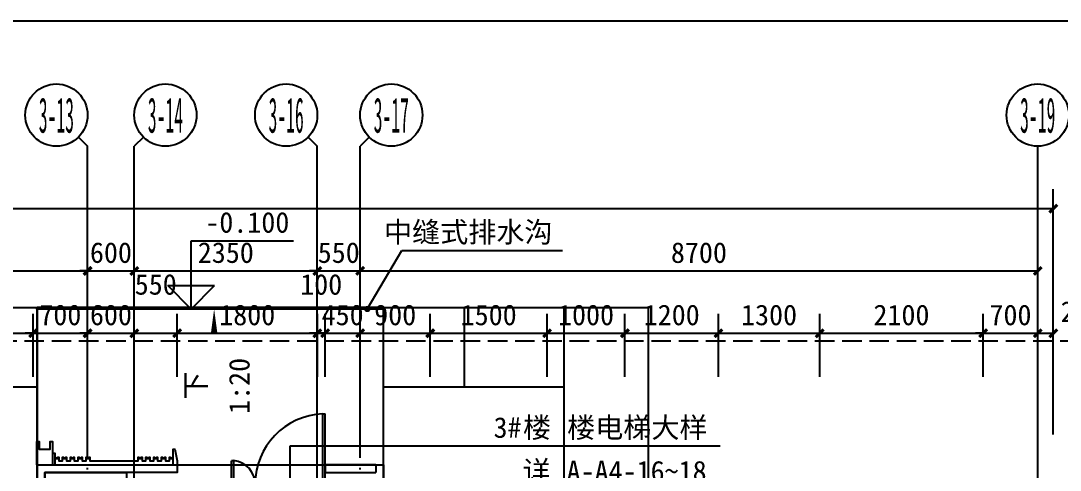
# Model space of a CAD drawing. Extents: x -46233 to 84150, y 109350 to 390860.
# Drawn here: x 36545 to 49892, y 133331 to 139100 of the extents above; entities that cross this region are included whole.
import ezdxf
from ezdxf.enums import TextEntityAlignment as Align
from ezdxf.xclip import XClip

# ---------------------------------------------------------------- set-up
doc = ezdxf.new("R2010")
doc.units = 0
doc.header["$LTSCALE"] = 1000
doc.header["$MEASUREMENT"] = 0
doc.header["$XCLIPFRAME"] = 0
doc.linetypes.add('3#-轴线$1$DOTE', pattern=[2.42, 2, -0.2, 0.02, -0.2])
doc.linetypes.add('DASH', pattern=[0.35, 0.25, -0.1])
doc.layers.get('Defpoints').update_dxf_attribs({"color": 4, "linetype": 'DASH'})
for name, color, linetype in [('125-北侧门头$0$125-北侧门头$0$A-00-HX-113-wall-01Y$0$HRAL', 31, 'Continuous'), ('125-北侧门头$0$125-北侧门头$0$A-DRAN-SYMB', 243, 'Continuous'), ('125-北侧门头$0$125-北侧门头$0$A-FLOR-UNDR', 177, 'Continuous'), ('125-北侧门头$0$125-北侧门头$0$造甲村-建筑200户型底图$0$A-FURN', 8, 'Continuous'), ('125-核心筒-首层南入$0$A-DOOR', 51, 'Continuous'), ('3#-轴号$0$A-ANNO-AXIS-CIRC', 3, 'Continuous'), ('3#-轴号$0$A-ANNO-AXIS-TEXT', 7, 'Continuous'), ('3#-轴号$0$A-ANNO-DIMS', 3, 'Continuous'), ('3#-轴线$1$A-ANNO-DOTE', 10, '3#-轴线$1$DOTE'), ('A-ANNO-DIMS', 3, 'Continuous'), ('A-ANNO-NOTE', 3, 'Continuous'), ('A-ANNO-TEXT', 255, 'Continuous'), ('AXIS_TEXT', 7, 'Continuous'), ('公区-文字-首反$0$A-ANNO-LEVL', 3, 'Continuous'), ('公区-文字-首反$0$A-ANNO-SYMB', 3, 'Continuous'), ('公区-文字-首反$0$A-ANNO-TEXT', 7, 'Continuous'), ('铺装$0$$0$绿化轮廓', 67, 'Continuous')]:
    doc.layers.add(name, color=color, linetype=linetype)
doc.styles.add('3#-轴号$0$_TCH_AXIS', font='')
doc.styles.add('3#-轴号$0$_TCH_DIM_T3', font='')
doc.styles.add('_TCH_DIM', font='')
doc.styles.add('_TCH_DIM_T3', font='')
doc.styles.add('COMPLEX', font='COMPLEX')
doc.styles.add('公区-文字-首反$0$_TCH_DIM', font='')
doc.styles.get('3#-轴号$0$_TCH_AXIS').set_extended_font_data('SimSun')
doc.styles.get('3#-轴号$0$_TCH_DIM_T3').set_extended_font_data('SimSun')
doc.styles.get('_TCH_DIM').set_extended_font_data('SimSun')
doc.styles.get('_TCH_DIM_T3').set_extended_font_data('SimSun')
doc.styles.get('公区-文字-首反$0$_TCH_DIM').set_extended_font_data('SimSun')
doc.dimstyles.new('3#-轴号$0$_TCH_ARCH&&100', dxfattribs={"dimtxt": 264.345992, "dimasz": 100, "dimexe": 250, "dimexo": 300, "dimgap": 100, "dimtad": 1, "dimdec": 0, "dimzin": 0, "dimdsep": 46, "dimtxsty": '3#-轴号$0$_TCH_DIM_T3', "dimblk": '3#-轴号$0$_ArchTick', "dimcen": 0.09, "dimclrt": 7, "dimazin": 2, "dimtfac": 1, "dimtdec": 0, "dimtix": 1, "dimtmove": 2, "dimatfit": 3, "dimfxl": 100, "dimtolj": 1, "dimtzin": 0, "dimarcsym": 0})
doc.dimstyles.new('_TCH_ARCH&&100', dxfattribs={"dimtxt": 264.345992, "dimasz": 100, "dimexe": 250, "dimexo": 300, "dimgap": 100, "dimtad": 1, "dimdec": 0, "dimzin": 0, "dimdsep": 46, "dimtxsty": '_TCH_DIM_T3', "dimblk": 'ARCHTICK', "dimcen": 0.09, "dimclrt": 7, "dimazin": 2, "dimtfac": 1, "dimtdec": 0, "dimtix": 1, "dimtmove": 2, "dimatfit": 3, "dimfxl": 100, "dimtolj": 1, "dimtzin": 0, "dimarcsym": 0})

# ---------------------------------------------------------------- blocks, each defined once
blk = doc.blocks.new('125-北侧门头$0$125-北侧门头$0$DDDA$C0A4D4CDB')
at = {"color": 0}
for p, q in [((193, 557), (117, 469)), ((193, 557), (269, 469)), ((75, 409), (312, 409)), ((117, 469), (166, 481)), ((166, 481), (166, 426)), ((166, 426), (193, 460)), ((220, 426), (193, 460)), ((220, 481), (220, 426)), ((269, 469), (220, 481)), ((0, 0), (0, 370)), ((0, 370), (995, 370)), ((995, 370), (995, 0)), ((995, 0), (0, 0)), ((995, 57), (1037, 57)), ((1037, 20), (995, 20)), ((1037, 57), (1037, 20))]:
    blk.add_line(p, q, dxfattribs=at)
for centre, start_param, end_param in [((75, 370), 0.785398, 2.356194), ((312, 370), 5.497787, 7.068583)]:
    blk.add_ellipse(centre, major_axis=(27.3, 27.3), ratio=1, start_param=start_param, end_param=end_param, dxfattribs=at)
blk = doc.blocks.new('125-北侧门头')
at = {"layer": '125-北侧门头$0$125-北侧门头$0$A-DRAN-SYMB'}
h = blk.add_hatch(dxfattribs=at)
h.set_pattern_fill('ANSI31', color=256, scale=5, angle=270, style=0)
h.set_pattern_definition([(315, (-58418.732, -6432.753), (5.6126601, 5.6126601), [])])
edge = h.paths.add_edge_path()
edge.add_arc((3900, -1850), 25, 0, 360)
at = {"layer": '125-北侧门头$0$125-北侧门头$0$A-00-HX-113-wall-01Y$0$HRAL'}
for points in [[(4150, 2300), (4150, 2320), (-300, 2320), (-300, 2300)], [(2400, 300), (2400, 500), (2380, 500), (2350, 350), (2350, 300)], [(-200, 300), (-300, 300), (-300, -1800)], [(-201, 300), (450, 300), (450, 200), (-201, 200)], [(-201, 300), (-201, 200)], [(4049, -100), (4149, -100), (4149, 300), (2350, 300), (2350, 200), (4049, 200), (4049, 200), (4049, -100)], [(3920, 400), (3910, 400), (3910, 380), (3880, 380), (3880, 400), (3870, 400), (3870, 350), (3820, 350), (3820, 400), (3810, 400), (3810, 380), (3780, 380), (3780, 400), (3770, 400), (3770, 350), (3720, 350), (3720, 400), (3710, 400), (3710, 380), (3680, 380), (3680, 400), (3670, 400), (3670, 350), (3620, 350), (3620, 400), (3610, 400), (3610, 380), (3580, 380), (3580, 400), (3570, 400), (3570, 350), (3520, 350), (3520, 400), (3510, 400), (3510, 380), (3480, 380), (3480, 400), (3470, 400), (3470, 350), (2850, 350), (2850, 400), (2840, 400), (2840, 380), (2810, 380), (2810, 400), (2800, 400), (2800, 350), (2750, 350), (2750, 400), (2740, 400), (2740, 380), (2710, 380), (2710, 400), (2700, 400), (2700, 350), (2650, 350), (2650, 400), (2640, 400), (2640, 380), (2610, 380), (2610, 400), (2600, 400), (2600, 350), (2550, 350), (2550, 400), (2540, 400), (2540, 380), (2510, 380), (2510, 400), (2500, 400), (2500, 350), (2450, 350), (2450, 400), (2440, 400), (2440, 380), (2410, 380), (2410, 400), (2400, 400)], [(4149, -100), (4149, -1650)], [(2999, -1750), (4049, -1750), (4049, -2050), (4149, -2050), (4149, -1650), (2999, -1650)], [(-450, -1850), (-450, -1850), (-450, -1830), (-300, -1800), (-300, -1800)], [(-450, -1850), (-450, -1860), (-430, -1860), (-430, -1890), (-450, -1890), (-450, -1900), (-400, -1900), (-400, -1950), (-450, -1950), (-450, -1960), (-430, -1960), (-430, -1990), (-450, -1990), (-450, -2000), (-400, -2000), (-400, -2050), (-450, -2050)], [(-450, -2050), (-450, -2060), (-430, -2060), (-430, -2090), (-450, -2090), (-450, -2100), (-400, -2100), (-400, -2150), (-450, -2150), (-450, -2160), (-430, -2160), (-430, -2190), (-450, -2190), (-450, -2200), (-400, -2200), (-400, -2250), (-450, -2250), (-450, -2260), (-430, -2260), (-430, -2290), (-450, -2290), (-450, -2300), (-400, -2300), (-400, -2350), (-450, -2350), (-450, -2360), (-430, -2360), (-430, -2390), (-450, -2390), (-450, -2400), (-400, -2400), (-400, -2450), (-450, -2450), (-450, -2460), (-430, -2460), (-430, -2490), (-450, -2490), (-450, -2500), (-400, -2500), (-400, -2550), (-450, -2550)], [(4149, -2050), (4149, -3100)], [(-450, -2550), (-450, -2560), (-430, -2560), (-430, -2590), (-450, -2590), (-450, -2600), (-400, -2600), (-400, -2650), (-450, -2650), (-450, -2660), (-430, -2660), (-430, -2690), (-450, -2690), (-450, -2700), (-400, -2700), (-400, -2750), (-450, -2750), (-450, -2760), (-430, -2760), (-430, -2790), (-450, -2790), (-450, -2800)], [(-450, -2800), (-400, -2800), (-400, -3400)], [(4049, -3400), (4049, -3100), (4149, -3100), (4149, -3400)]]:
    blk.add_lwpolyline(points, dxfattribs=at)
for points in [[(-300, 2300), (4150, 2300), (4150, 300), (-300, 300)], [(4149, -180), (4149, -150), (4099, -150), (4099, -180)], [(4149, -280), (4149, -250), (4099, -250), (4099, -280)], [(4149, -380), (4149, -350), (4099, -350), (4099, -380)], [(4149, -480), (4149, -450), (4099, -450), (4099, -480)], [(4149, -580), (4149, -550), (4099, -550), (4099, -580)], [(4149, -680), (4149, -650), (4099, -650), (4099, -680)], [(4149, -780), (4149, -750), (4099, -750), (4099, -780)], [(4149, -880), (4149, -850), (4099, -850), (4099, -880)], [(4149, -980), (4149, -950), (4099, -950), (4099, -980)], [(4149, -1080), (4149, -1050), (4099, -1050), (4099, -1080)], [(4149, -1180), (4149, -1150), (4099, -1150), (4099, -1180)], [(4149, -1280), (4149, -1250), (4099, -1250), (4099, -1280)], [(4149, -1380), (4149, -1350), (4099, -1350), (4099, -1380)], [(4149, -1480), (4149, -1450), (4099, -1450), (4099, -1480)], [(4149, -1580), (4149, -1550), (4099, -1550), (4099, -1580)], [(4149, -2130), (4149, -2100), (4099, -2100), (4099, -2130)], [(4149, -2230), (4149, -2200), (4099, -2200), (4099, -2230)], [(4149, -2330), (4149, -2300), (4099, -2300), (4099, -2330)], [(4149, -2430), (4149, -2400), (4099, -2400), (4099, -2430)], [(4149, -2530), (4149, -2500), (4099, -2500), (4099, -2530)], [(4149, -2630), (4149, -2600), (4099, -2600), (4099, -2630)], [(4149, -2730), (4149, -2700), (4099, -2700), (4099, -2730)], [(4149, -2830), (4149, -2800), (4099, -2800), (4099, -2830)], [(4149, -2930), (4149, -2900), (4099, -2900), (4099, -2930)], [(4149, -3030), (4149, -3000), (4099, -3000), (4099, -3030)]]:
    blk.add_lwpolyline(points, close=True, dxfattribs=at)
at = {"layer": '125-北侧门头$0$125-北侧门头$0$A-00-HX-113-wall-01Y$0$HRAL', "elevation": 0}
for points in [[(4150, 300), (4150, 600), (4120, 600), (4120, 500), (3980, 500), (3980, 600), (3950, 600), (3950, 300), (3920, 300)], [(3950, 450), (3920, 450), (3920, 300)]]:
    blk.add_lwpolyline(points, dxfattribs=at)
at = {"layer": '125-北侧门头$0$125-北侧门头$0$A-DRAN-SYMB'}
blk.add_circle((3900, -1850), 25, dxfattribs=at)
at = {"layer": '125-北侧门头$0$125-北侧门头$0$A-FLOR-UNDR'}
for points in [[(3000, -1650), (4049, -1650), (4049, 200), (3000, 200)], [(3000, -1650), (3749, -1650), (3749, -100), (3000, -100)]]:
    blk.add_lwpolyline(points, close=True, dxfattribs=at)
blk.add_lwpolyline([(2999, -1950), (3252, -330), (3749, -100)], dxfattribs=at)
at = {"layer": '125-北侧门头$0$125-北侧门头$0$造甲村-建筑200户型底图$0$A-FURN', "ltscale": 0.1, "extrusion": (0, 0, -1), "xscale": -1, "zscale": -1, "rotation": 90}
blk.add_blockref('125-北侧门头$0$125-北侧门头$0$DDDA$C0A4D4CDB', (-3330, -1858), dxfattribs=at)
blk = doc.blocks.new('125-核心筒-首层南入$0$$DorLib2D$00000225')
at = {"color": 0}
for p, q in [((0.475, -0.001), (0.475, 0.752)), ((0.475, 0.752), (0.5, 0.752)), ((0.5, -0.001), (0.5, 0.752)), ((-0.5, 0), (-0.5, 0.252)), ((-0.475, 0.252), (-0.5, 0.252)), ((-0.475, 0), (-0.475, 0.252)), ((-0.475, 0), (-0.5, 0)), ((0.475, -0.001), (0.5, -0.001))]:
    blk.add_line(p, q, dxfattribs=at)
for centre, radius, start, end in [((0.505, -0.002), 0.755, 92.2493, 179.7238), ((-0.501, 0.003), 0.251, 359.7899, 84.0974)]:
    blk.add_arc(centre, radius, start, end, dxfattribs=at)
blk = doc.blocks.new('125-核心筒-首层南入')
blk.add_blockref('125-北侧门头', (-1750, 10700))
at = {"layer": '125-核心筒-首层南入$0$A-DOOR', "xscale": -1200, "yscale": 1200, "zscale": 300}
blk.add_blockref('125-核心筒-首层南入$0$$DorLib2D$00000225', (-700, 10750), dxfattribs=at)
blk = doc.blocks.new('公区-文字-首反')
at = {"layer": '公区-文字-首反$0$A-ANNO-LEVL'}
for p, q in [((-421, 13000), (-421, 13875)), ((-421, 13875), (896, 13875)), ((-421, 13000), (-721, 13300)), ((-721, 13300), (-121, 13300)), ((-421, 13000), (-121, 13300))]:
    blk.add_line(p, q, dxfattribs=at)
at = {"layer": '公区-文字-首反$0$A-ANNO-SYMB'}
blk.add_lwpolyline([(-125, 11000, 0, 0, 0), (-125, 13000, 0, 80, 0), (-125, 12700, 0, 0, 0)], format="xyseb", dxfattribs=at)
at = {"layer": '公区-文字-首反$0$A-ANNO-TEXT', "color": 7, "style": '公区-文字-首反$0$_TCH_DIM'}
blk.add_text('-0.100', height=264.3, dxfattribs=at).set_placement((-238, 13980))
for s, height, p in [('1:20', 264.3, (330, 11653)), ('下', 264, (-230, 11837))]:
    blk.add_text(s, height=height, rotation=90, dxfattribs=at).set_placement(p)
blk = doc.blocks.new('3#-1F')
blk.add_blockref('公区-文字-首反', (31350, -7100))
at = {"xscale": -1}
blk.add_blockref('125-核心筒-首层南入', (31350, -7100), dxfattribs=at)
blk = doc.blocks.new('3#-轴线')
at = {"layer": '3#-轴线$1$A-ANNO-DOTE'}
for points in [[(29600, -3200), (29600, 5500)], [(30200, -7100), (30200, 5500)], [(32550, -7100), (32550, 5500)], [(33100, -3200), (33100, 5500)], [(41800, -16100), (41800, 5500)]]:
    blk.add_lwpolyline(points, dxfattribs=at)
blk = doc.blocks.new('_AXISO')
blk.add_circle((0, 0), 0.5)
at = {"layer": 'AXIS_TEXT', "style": 'COMPLEX', "width": 1.041667}
blk.add_attdef('A', text='', height=0.56, dxfattribs=at).set_placement((-0.25, -0.28), (0.25, -0.28), align=Align.FIT)
blk = doc.blocks.new('3#-轴号$0$_ArchTick')
at = {"color": 0, "linetype": 'ByBlock', "const_width": 0.4}
blk.add_lwpolyline([(-0.5, -0.5), (0.5, 0.5)], dxfattribs=at)
blk = doc.blocks.new('*D824')
at = {"layer": '3#-轴号$0$A-ANNO-DIMS', "color": 0, "lineweight": -2, "transparency": 16777216}
for p, q in [((21700, 4889), (21700, 5639)), ((29600, 4889), (29600, 5639)), ((21700, 5389), (29600, 5389))]:
    blk.add_line(p, q, dxfattribs=at)
at = {"layer": 'Defpoints', "color": 0, "transparency": 16777216}
for p in [(29600, 5389), (21700, 4589), (29600, 4589)]:
    blk.add_point(p, dxfattribs=at)
at = {"layer": '3#-轴号$0$A-ANNO-DIMS', "color": 0, "lineweight": -2, "transparency": 16777216, "xscale": 100, "yscale": 100, "zscale": 100, "rotation": 180}
blk.add_blockref('3#-轴号$0$_ArchTick', (21700, 5389), dxfattribs=at)
at = {"layer": '3#-轴号$0$A-ANNO-DIMS', "color": 0, "lineweight": -2, "transparency": 16777216, "xscale": 100, "yscale": 100, "zscale": 100}
blk.add_blockref('3#-轴号$0$_ArchTick', (29600, 5389), dxfattribs=at)
at = {"layer": '3#-轴号$0$A-ANNO-DIMS', "color": 7, "transparency": 16777216, "insert": (25650, 5622), "char_height": 264.3, "attachment_point": 5, "style": '3#-轴号$0$_TCH_DIM_T3'}
blk.add_mtext('\\A1;7900', dxfattribs=at)
blk = doc.blocks.new('*D825')
at = {"layer": '3#-轴号$0$A-ANNO-DIMS', "color": 0, "lineweight": -2, "transparency": 16777216}
for p, q in [((29600, 4889), (29600, 5639)), ((30200, 4889), (30200, 5639)), ((29600, 5389), (29500, 5389)), ((29600, 5389), (30200, 5389)), ((30200, 5389), (30300, 5389))]:
    blk.add_line(p, q, dxfattribs=at)
at = {"layer": 'Defpoints', "color": 0, "transparency": 16777216}
for p in [(30200, 5389), (29600, 4589), (30200, 4589)]:
    blk.add_point(p, dxfattribs=at)
at = {"layer": '3#-轴号$0$A-ANNO-DIMS', "color": 0, "lineweight": -2, "transparency": 16777216, "xscale": 100, "yscale": 100, "zscale": 100}
blk.add_blockref('3#-轴号$0$_ArchTick', (29600, 5389), dxfattribs=at)
at = {"layer": '3#-轴号$0$A-ANNO-DIMS', "color": 0, "lineweight": -2, "transparency": 16777216, "xscale": 100, "yscale": 100, "zscale": 100, "rotation": 180}
blk.add_blockref('3#-轴号$0$_ArchTick', (30200, 5389), dxfattribs=at)
at = {"layer": '3#-轴号$0$A-ANNO-DIMS', "color": 7, "transparency": 16777216, "insert": (29900, 5622), "char_height": 264.3, "attachment_point": 5, "style": '3#-轴号$0$_TCH_DIM_T3'}
blk.add_mtext('\\A1;600', dxfattribs=at)
blk = doc.blocks.new('*D826')
at = {"layer": '3#-轴号$0$A-ANNO-DIMS', "color": 0, "lineweight": -2, "transparency": 16777216}
for p, q in [((30200, 4889), (30200, 5639)), ((32550, 4889), (32550, 5639)), ((30200, 5389), (32550, 5389))]:
    blk.add_line(p, q, dxfattribs=at)
at = {"layer": 'Defpoints', "color": 0, "transparency": 16777216}
for p in [(32550, 5389), (30200, 4589), (32550, 4589)]:
    blk.add_point(p, dxfattribs=at)
at = {"layer": '3#-轴号$0$A-ANNO-DIMS', "color": 0, "lineweight": -2, "transparency": 16777216, "xscale": 100, "yscale": 100, "zscale": 100, "rotation": 180}
blk.add_blockref('3#-轴号$0$_ArchTick', (30200, 5389), dxfattribs=at)
at = {"layer": '3#-轴号$0$A-ANNO-DIMS', "color": 0, "lineweight": -2, "transparency": 16777216, "xscale": 100, "yscale": 100, "zscale": 100}
blk.add_blockref('3#-轴号$0$_ArchTick', (32550, 5389), dxfattribs=at)
at = {"layer": '3#-轴号$0$A-ANNO-DIMS', "color": 7, "transparency": 16777216, "insert": (31375, 5622), "char_height": 264.3, "attachment_point": 5, "style": '3#-轴号$0$_TCH_DIM_T3'}
blk.add_mtext('\\A1;2350', dxfattribs=at)
blk = doc.blocks.new('*D827')
at = {"layer": '3#-轴号$0$A-ANNO-DIMS', "color": 0, "lineweight": -2, "transparency": 16777216}
for p, q in [((32550, 4889), (32550, 5639)), ((33100, 4889), (33100, 5639)), ((32550, 5389), (32450, 5389)), ((32550, 5389), (33100, 5389)), ((33100, 5389), (33200, 5389))]:
    blk.add_line(p, q, dxfattribs=at)
at = {"layer": 'Defpoints', "color": 0, "transparency": 16777216}
for p in [(33100, 5389), (32550, 4589), (33100, 4589)]:
    blk.add_point(p, dxfattribs=at)
at = {"layer": '3#-轴号$0$A-ANNO-DIMS', "color": 0, "lineweight": -2, "transparency": 16777216, "xscale": 100, "yscale": 100, "zscale": 100}
blk.add_blockref('3#-轴号$0$_ArchTick', (32550, 5389), dxfattribs=at)
at = {"layer": '3#-轴号$0$A-ANNO-DIMS', "color": 0, "lineweight": -2, "transparency": 16777216, "xscale": 100, "yscale": 100, "zscale": 100, "rotation": 180}
blk.add_blockref('3#-轴号$0$_ArchTick', (33100, 5389), dxfattribs=at)
at = {"layer": '3#-轴号$0$A-ANNO-DIMS', "color": 7, "transparency": 16777216, "insert": (32825, 5622), "char_height": 264.3, "attachment_point": 5, "style": '3#-轴号$0$_TCH_DIM_T3'}
blk.add_mtext('\\A1;550', dxfattribs=at)
blk = doc.blocks.new('*D828')
at = {"layer": '3#-轴号$0$A-ANNO-DIMS', "color": 0, "lineweight": -2, "transparency": 16777216}
for p, q in [((33100, 4889), (33100, 5639)), ((41800, 4889), (41800, 5639)), ((33100, 5389), (41800, 5389))]:
    blk.add_line(p, q, dxfattribs=at)
at = {"layer": 'Defpoints', "color": 0, "transparency": 16777216}
for p in [(41800, 5389), (33100, 4589), (41800, 4589)]:
    blk.add_point(p, dxfattribs=at)
at = {"layer": '3#-轴号$0$A-ANNO-DIMS', "color": 0, "lineweight": -2, "transparency": 16777216, "xscale": 100, "yscale": 100, "zscale": 100, "rotation": 180}
blk.add_blockref('3#-轴号$0$_ArchTick', (33100, 5389), dxfattribs=at)
at = {"layer": '3#-轴号$0$A-ANNO-DIMS', "color": 0, "lineweight": -2, "transparency": 16777216, "xscale": 100, "yscale": 100, "zscale": 100}
blk.add_blockref('3#-轴号$0$_ArchTick', (41800, 5389), dxfattribs=at)
at = {"layer": '3#-轴号$0$A-ANNO-DIMS', "color": 7, "transparency": 16777216, "insert": (37450, 5622), "char_height": 264.3, "attachment_point": 5, "style": '3#-轴号$0$_TCH_DIM_T3'}
blk.add_mtext('\\A1;8700', dxfattribs=at)
blk = doc.blocks.new('道路')
blk.add_lwpolyline([(525297900, 299510560), (525305650, 299510560), (525305650, 299513380), (525314850, 299513380), (525314850, 299510661), (525328250, 299510661), (525328250, 299513380), (525337450, 299513380), (525337450, 299510761), (525345950, 299510761), (525345950, 299509261)])
blk = doc.blocks.new('铺装')
at = {"layer": '铺装$0$$0$绿化轮廓'}
h = blk.add_hatch(dxfattribs=at)
h.set_pattern_fill('拼花地砖03', color=252, scale=800)
h.set_pattern_definition([(0, (0, 0), (3840, 1280), [5120, -1280]), (90, (0, -1280), (-1280, 3840), [5120, -1280])])
h.paths.add_polyline_path([(525334050, 299513380), (525329601, 299513380), (525329601, 299507760), (525313498, 299507760), (525313499, 299513380), (525309050, 299513380), (525309050, 299509260), (525308900, 299509230), (525308900, 299509160), (525300450, 299509160), (525300450, 299507760), (525300430, 299507760), (525300430, 299507561), (525297900, 299507561), (525297900, 299510560), (525305650, 299510560), (525305650, 299513380), (525314850, 299513380), (525314850, 299510661), (525328250, 299510661), (525328250, 299513380), (525337450, 299513380), (525337450, 299510761), (525345950, 299510761), (525345950, 299509160), (525334200, 299509160), (525334200, 299509230), (525334050, 299509260)])
at = {"layer": '铺装$0$$0$绿化轮廓', "color": 252}
for points in [[(525314850, 299510661), (525328250, 299510661), (525328250, 299513380), (525337450, 299513380), (525337450, 299510761), (525345950, 299510761)], [(525345950, 299509160), (525334200, 299509160), (525334200, 299509230), (525334050, 299509260), (525334050, 299513380), (525329601, 299513380), (525329601, 299507760), (525313498, 299507760)]]:
    blk.add_lwpolyline(points, dxfattribs=at)
blk = doc.blocks.new('gtvt')
for name in ['道路', '铺装']:
    blk.add_blockref(name, (-525300650, -299507460))
blk = doc.blocks.new('_ArchTick')
at = {"color": 0, "linetype": 'ByBlock', "const_width": 0.4}
blk.add_lwpolyline([(-0.5, -0.5), (0.5, 0.5)], dxfattribs=at)
blk = doc.blocks.new('*D744')
at = {"layer": 'A-ANNO-DIMS', "color": 0, "lineweight": -2, "transparency": 16777216}
for p, q in [((35203, 134528), (35203, 135339)), ((36703, 134528), (36703, 135339)), ((35203, 135089), (36703, 135089))]:
    blk.add_line(p, q, dxfattribs=at)
at = {"layer": 'Defpoints', "color": 0, "transparency": 16777216}
for p in [(36703, 135089), (35203, 134228), (36703, 134228)]:
    blk.add_point(p, dxfattribs=at)
at = {"layer": 'A-ANNO-DIMS', "color": 0, "lineweight": -2, "transparency": 16777216, "xscale": 100, "yscale": 100, "zscale": 100, "rotation": 180}
blk.add_blockref('_ArchTick', (35203, 135089), dxfattribs=at)
at = {"layer": 'A-ANNO-DIMS', "color": 0, "lineweight": -2, "transparency": 16777216, "xscale": 100, "yscale": 100, "zscale": 100}
blk.add_blockref('_ArchTick', (36703, 135089), dxfattribs=at)
at = {"layer": 'A-ANNO-DIMS', "color": 7, "transparency": 16777216, "insert": (35953, 135322), "char_height": 264.3, "attachment_point": 5, "style": '_TCH_DIM_T3'}
blk.add_mtext('\\A1;1500', dxfattribs=at)
blk = doc.blocks.new('*D745')
at = {"layer": 'A-ANNO-DIMS', "color": 0, "lineweight": -2, "transparency": 16777216}
for p, q in [((36703, 134528), (36703, 135339)), ((37403, 134528), (37403, 135339)), ((36703, 135089), (36603, 135089)), ((36703, 135089), (37403, 135089)), ((37403, 135089), (37503, 135089))]:
    blk.add_line(p, q, dxfattribs=at)
at = {"layer": 'Defpoints', "color": 0, "transparency": 16777216}
for p in [(37403, 135089), (36703, 134228), (37403, 134228)]:
    blk.add_point(p, dxfattribs=at)
at = {"layer": 'A-ANNO-DIMS', "color": 0, "lineweight": -2, "transparency": 16777216, "xscale": 100, "yscale": 100, "zscale": 100}
blk.add_blockref('_ArchTick', (36703, 135089), dxfattribs=at)
at = {"layer": 'A-ANNO-DIMS', "color": 0, "lineweight": -2, "transparency": 16777216, "xscale": 100, "yscale": 100, "zscale": 100, "rotation": 180}
blk.add_blockref('_ArchTick', (37403, 135089), dxfattribs=at)
at = {"layer": 'A-ANNO-DIMS', "color": 7, "transparency": 16777216, "insert": (37053, 135322), "char_height": 264.3, "attachment_point": 5, "style": '_TCH_DIM_T3'}
blk.add_mtext('\\A1;700', dxfattribs=at)
blk = doc.blocks.new('*D746')
at = {"layer": 'A-ANNO-DIMS', "color": 0, "lineweight": -2, "transparency": 16777216}
for p, q in [((37403, 134528), (37403, 135339)), ((38003, 134528), (38003, 135339)), ((37403, 135089), (37303, 135089)), ((37403, 135089), (38003, 135089)), ((38003, 135089), (38103, 135089))]:
    blk.add_line(p, q, dxfattribs=at)
at = {"layer": 'Defpoints', "color": 0, "transparency": 16777216}
for p in [(38003, 135089), (37403, 134228), (38003, 134228)]:
    blk.add_point(p, dxfattribs=at)
at = {"layer": 'A-ANNO-DIMS', "color": 0, "lineweight": -2, "transparency": 16777216, "xscale": 100, "yscale": 100, "zscale": 100}
blk.add_blockref('_ArchTick', (37403, 135089), dxfattribs=at)
at = {"layer": 'A-ANNO-DIMS', "color": 0, "lineweight": -2, "transparency": 16777216, "xscale": 100, "yscale": 100, "zscale": 100, "rotation": 180}
blk.add_blockref('_ArchTick', (38003, 135089), dxfattribs=at)
at = {"layer": 'A-ANNO-DIMS', "color": 7, "transparency": 16777216, "insert": (37703, 135322), "char_height": 264.3, "attachment_point": 5, "style": '_TCH_DIM_T3'}
blk.add_mtext('\\A1;600', dxfattribs=at)
blk = doc.blocks.new('*D747')
at = {"layer": 'A-ANNO-DIMS', "color": 0, "lineweight": -2, "transparency": 16777216}
for p, q in [((38003, 134528), (38003, 135339)), ((38553, 134528), (38553, 135339)), ((38003, 135089), (38553, 135089))]:
    blk.add_line(p, q, dxfattribs=at)
at = {"layer": 'Defpoints', "color": 0, "transparency": 16777216}
for p in [(38553, 135089), (38003, 134228), (38553, 134228)]:
    blk.add_point(p, dxfattribs=at)
at = {"layer": 'A-ANNO-DIMS', "color": 0, "lineweight": -2, "transparency": 16777216, "xscale": 100, "yscale": 100, "zscale": 100, "rotation": 180}
blk.add_blockref('_ArchTick', (38003, 135089), dxfattribs=at)
at = {"layer": 'A-ANNO-DIMS', "color": 0, "lineweight": -2, "transparency": 16777216, "xscale": 100, "yscale": 100, "zscale": 100}
blk.add_blockref('_ArchTick', (38553, 135089), dxfattribs=at)
at = {"layer": 'A-ANNO-DIMS', "color": 7, "transparency": 16777216, "insert": (38278, 135714), "char_height": 264.3, "attachment_point": 5, "style": '_TCH_DIM_T3'}
blk.add_mtext('\\A1;550', dxfattribs=at)
blk = doc.blocks.new('*D748')
at = {"layer": 'A-ANNO-DIMS', "color": 0, "lineweight": -2, "transparency": 16777216}
for p, q in [((38553, 134528), (38553, 135339)), ((40353, 134528), (40353, 135339)), ((38553, 135089), (40353, 135089))]:
    blk.add_line(p, q, dxfattribs=at)
at = {"layer": 'Defpoints', "color": 0, "transparency": 16777216}
for p in [(40353, 135089), (38553, 134228), (40353, 134228)]:
    blk.add_point(p, dxfattribs=at)
at = {"layer": 'A-ANNO-DIMS', "color": 0, "lineweight": -2, "transparency": 16777216, "xscale": 100, "yscale": 100, "zscale": 100, "rotation": 180}
blk.add_blockref('_ArchTick', (38553, 135089), dxfattribs=at)
at = {"layer": 'A-ANNO-DIMS', "color": 0, "lineweight": -2, "transparency": 16777216, "xscale": 100, "yscale": 100, "zscale": 100}
blk.add_blockref('_ArchTick', (40353, 135089), dxfattribs=at)
at = {"layer": 'A-ANNO-DIMS', "color": 7, "transparency": 16777216, "insert": (39453, 135322), "char_height": 264.3, "attachment_point": 5, "style": '_TCH_DIM_T3'}
blk.add_mtext('\\A1;1800', dxfattribs=at)
blk = doc.blocks.new('*D749')
at = {"layer": 'A-ANNO-DIMS', "color": 0, "lineweight": -2, "transparency": 16777216}
for p, q in [((40353, 134528), (40353, 135339)), ((40453, 134528), (40453, 135339)), ((40353, 135089), (40253, 135089)), ((40353, 135089), (40453, 135089)), ((40453, 135089), (40553, 135089))]:
    blk.add_line(p, q, dxfattribs=at)
at = {"layer": 'Defpoints', "color": 0, "transparency": 16777216}
for p in [(40453, 135089), (40353, 134228), (40453, 134228)]:
    blk.add_point(p, dxfattribs=at)
at = {"layer": 'A-ANNO-DIMS', "color": 0, "lineweight": -2, "transparency": 16777216, "xscale": 100, "yscale": 100, "zscale": 100}
blk.add_blockref('_ArchTick', (40353, 135089), dxfattribs=at)
at = {"layer": 'A-ANNO-DIMS', "color": 0, "lineweight": -2, "transparency": 16777216, "xscale": 100, "yscale": 100, "zscale": 100, "rotation": 180}
blk.add_blockref('_ArchTick', (40453, 135089), dxfattribs=at)
at = {"layer": 'A-ANNO-DIMS', "color": 7, "transparency": 16777216, "insert": (40403, 135714), "char_height": 264.3, "attachment_point": 5, "style": '_TCH_DIM_T3'}
blk.add_mtext('\\A1;100', dxfattribs=at)
blk = doc.blocks.new('*D750')
at = {"layer": 'A-ANNO-DIMS', "color": 0, "lineweight": -2, "transparency": 16777216}
for p, q in [((40453, 134528), (40453, 135339)), ((40903, 134528), (40903, 135339)), ((40453, 135089), (40353, 135089)), ((40453, 135089), (40903, 135089)), ((40903, 135089), (41003, 135089))]:
    blk.add_line(p, q, dxfattribs=at)
at = {"layer": 'Defpoints', "color": 0, "transparency": 16777216}
for p in [(40903, 135089), (40453, 134228), (40903, 134228)]:
    blk.add_point(p, dxfattribs=at)
at = {"layer": 'A-ANNO-DIMS', "color": 0, "lineweight": -2, "transparency": 16777216, "xscale": 100, "yscale": 100, "zscale": 100}
blk.add_blockref('_ArchTick', (40453, 135089), dxfattribs=at)
at = {"layer": 'A-ANNO-DIMS', "color": 0, "lineweight": -2, "transparency": 16777216, "xscale": 100, "yscale": 100, "zscale": 100, "rotation": 180}
blk.add_blockref('_ArchTick', (40903, 135089), dxfattribs=at)
at = {"layer": 'A-ANNO-DIMS', "color": 7, "transparency": 16777216, "insert": (40678, 135322), "char_height": 264.3, "attachment_point": 5, "style": '_TCH_DIM_T3'}
blk.add_mtext('\\A1;450', dxfattribs=at)
blk = doc.blocks.new('*D751')
at = {"layer": 'A-ANNO-DIMS', "color": 0, "lineweight": -2, "transparency": 16777216}
for p, q in [((40903, 134528), (40903, 135339)), ((41803, 134528), (41803, 135339)), ((40903, 135089), (41803, 135089))]:
    blk.add_line(p, q, dxfattribs=at)
at = {"layer": 'Defpoints', "color": 0, "transparency": 16777216}
for p in [(41803, 135089), (40903, 134228), (41803, 134228)]:
    blk.add_point(p, dxfattribs=at)
at = {"layer": 'A-ANNO-DIMS', "color": 0, "lineweight": -2, "transparency": 16777216, "xscale": 100, "yscale": 100, "zscale": 100, "rotation": 180}
blk.add_blockref('_ArchTick', (40903, 135089), dxfattribs=at)
at = {"layer": 'A-ANNO-DIMS', "color": 0, "lineweight": -2, "transparency": 16777216, "xscale": 100, "yscale": 100, "zscale": 100}
blk.add_blockref('_ArchTick', (41803, 135089), dxfattribs=at)
at = {"layer": 'A-ANNO-DIMS', "color": 7, "transparency": 16777216, "insert": (41353, 135322), "char_height": 264.3, "attachment_point": 5, "style": '_TCH_DIM_T3'}
blk.add_mtext('\\A1;900', dxfattribs=at)
blk = doc.blocks.new('*D752')
at = {"layer": 'A-ANNO-DIMS', "color": 0, "lineweight": -2, "transparency": 16777216}
for p, q in [((41803, 134528), (41803, 135339)), ((43303, 134528), (43303, 135339)), ((41803, 135089), (43303, 135089))]:
    blk.add_line(p, q, dxfattribs=at)
at = {"layer": 'Defpoints', "color": 0, "transparency": 16777216}
for p in [(43303, 135089), (41803, 134228), (43303, 134228)]:
    blk.add_point(p, dxfattribs=at)
at = {"layer": 'A-ANNO-DIMS', "color": 0, "lineweight": -2, "transparency": 16777216, "xscale": 100, "yscale": 100, "zscale": 100, "rotation": 180}
blk.add_blockref('_ArchTick', (41803, 135089), dxfattribs=at)
at = {"layer": 'A-ANNO-DIMS', "color": 0, "lineweight": -2, "transparency": 16777216, "xscale": 100, "yscale": 100, "zscale": 100}
blk.add_blockref('_ArchTick', (43303, 135089), dxfattribs=at)
at = {"layer": 'A-ANNO-DIMS', "color": 7, "transparency": 16777216, "insert": (42553, 135322), "char_height": 264.3, "attachment_point": 5, "style": '_TCH_DIM_T3'}
blk.add_mtext('\\A1;1500', dxfattribs=at)
blk = doc.blocks.new('*D753')
at = {"layer": 'A-ANNO-DIMS', "color": 0, "lineweight": -2, "transparency": 16777216}
for p, q in [((43303, 134528), (43303, 135339)), ((44303, 134528), (44303, 135339)), ((43303, 135089), (44303, 135089))]:
    blk.add_line(p, q, dxfattribs=at)
at = {"layer": 'Defpoints', "color": 0, "transparency": 16777216}
for p in [(44303, 135089), (43303, 134228), (44303, 134228)]:
    blk.add_point(p, dxfattribs=at)
at = {"layer": 'A-ANNO-DIMS', "color": 0, "lineweight": -2, "transparency": 16777216, "xscale": 100, "yscale": 100, "zscale": 100, "rotation": 180}
blk.add_blockref('_ArchTick', (43303, 135089), dxfattribs=at)
at = {"layer": 'A-ANNO-DIMS', "color": 0, "lineweight": -2, "transparency": 16777216, "xscale": 100, "yscale": 100, "zscale": 100}
blk.add_blockref('_ArchTick', (44303, 135089), dxfattribs=at)
at = {"layer": 'A-ANNO-DIMS', "color": 7, "transparency": 16777216, "insert": (43803, 135322), "char_height": 264.3, "attachment_point": 5, "style": '_TCH_DIM_T3'}
blk.add_mtext('\\A1;1000', dxfattribs=at)
blk = doc.blocks.new('*D754')
at = {"layer": 'A-ANNO-DIMS', "color": 0, "lineweight": -2, "transparency": 16777216}
for p, q in [((44303, 134528), (44303, 135339)), ((45503, 134528), (45503, 135339)), ((44303, 135089), (45503, 135089))]:
    blk.add_line(p, q, dxfattribs=at)
at = {"layer": 'Defpoints', "color": 0, "transparency": 16777216}
for p in [(45503, 135089), (44303, 134228), (45503, 134228)]:
    blk.add_point(p, dxfattribs=at)
at = {"layer": 'A-ANNO-DIMS', "color": 0, "lineweight": -2, "transparency": 16777216, "xscale": 100, "yscale": 100, "zscale": 100, "rotation": 180}
blk.add_blockref('_ArchTick', (44303, 135089), dxfattribs=at)
at = {"layer": 'A-ANNO-DIMS', "color": 0, "lineweight": -2, "transparency": 16777216, "xscale": 100, "yscale": 100, "zscale": 100}
blk.add_blockref('_ArchTick', (45503, 135089), dxfattribs=at)
at = {"layer": 'A-ANNO-DIMS', "color": 7, "transparency": 16777216, "insert": (44903, 135322), "char_height": 264.3, "attachment_point": 5, "style": '_TCH_DIM_T3'}
blk.add_mtext('\\A1;1200', dxfattribs=at)
blk = doc.blocks.new('*D755')
at = {"layer": 'A-ANNO-DIMS', "color": 0, "lineweight": -2, "transparency": 16777216}
for p, q in [((45503, 134528), (45503, 135339)), ((46803, 134528), (46803, 135339)), ((45503, 135089), (46803, 135089))]:
    blk.add_line(p, q, dxfattribs=at)
at = {"layer": 'Defpoints', "color": 0, "transparency": 16777216}
for p in [(46803, 135089), (45503, 134228), (46803, 134228)]:
    blk.add_point(p, dxfattribs=at)
at = {"layer": 'A-ANNO-DIMS', "color": 0, "lineweight": -2, "transparency": 16777216, "xscale": 100, "yscale": 100, "zscale": 100, "rotation": 180}
blk.add_blockref('_ArchTick', (45503, 135089), dxfattribs=at)
at = {"layer": 'A-ANNO-DIMS', "color": 0, "lineweight": -2, "transparency": 16777216, "xscale": 100, "yscale": 100, "zscale": 100}
blk.add_blockref('_ArchTick', (46803, 135089), dxfattribs=at)
at = {"layer": 'A-ANNO-DIMS', "color": 7, "transparency": 16777216, "insert": (46153, 135322), "char_height": 264.3, "attachment_point": 5, "style": '_TCH_DIM_T3'}
blk.add_mtext('\\A1;1300', dxfattribs=at)
blk = doc.blocks.new('*D756')
at = {"layer": 'A-ANNO-DIMS', "color": 0, "lineweight": -2, "transparency": 16777216}
for p, q in [((46803, 134528), (46803, 135339)), ((48903, 134528), (48903, 135339)), ((46803, 135089), (48903, 135089))]:
    blk.add_line(p, q, dxfattribs=at)
at = {"layer": 'Defpoints', "color": 0, "transparency": 16777216}
for p in [(48903, 135089), (46803, 134228), (48903, 134228)]:
    blk.add_point(p, dxfattribs=at)
at = {"layer": 'A-ANNO-DIMS', "color": 0, "lineweight": -2, "transparency": 16777216, "xscale": 100, "yscale": 100, "zscale": 100, "rotation": 180}
blk.add_blockref('_ArchTick', (46803, 135089), dxfattribs=at)
at = {"layer": 'A-ANNO-DIMS', "color": 0, "lineweight": -2, "transparency": 16777216, "xscale": 100, "yscale": 100, "zscale": 100}
blk.add_blockref('_ArchTick', (48903, 135089), dxfattribs=at)
at = {"layer": 'A-ANNO-DIMS', "color": 7, "transparency": 16777216, "insert": (47853, 135322), "char_height": 264.3, "attachment_point": 5, "style": '_TCH_DIM_T3'}
blk.add_mtext('\\A1;2100', dxfattribs=at)
blk = doc.blocks.new('*D757')
at = {"layer": 'A-ANNO-DIMS', "color": 0, "lineweight": -2, "transparency": 16777216}
for p, q in [((48903, 134528), (48903, 135339)), ((49603, 134528), (49603, 135339)), ((48903, 135089), (48803, 135089)), ((48903, 135089), (49603, 135089)), ((49603, 135089), (49703, 135089))]:
    blk.add_line(p, q, dxfattribs=at)
at = {"layer": 'Defpoints', "color": 0, "transparency": 16777216}
for p in [(49603, 135089), (48903, 134228), (49603, 134228)]:
    blk.add_point(p, dxfattribs=at)
at = {"layer": 'A-ANNO-DIMS', "color": 0, "lineweight": -2, "transparency": 16777216, "xscale": 100, "yscale": 100, "zscale": 100}
blk.add_blockref('_ArchTick', (48903, 135089), dxfattribs=at)
at = {"layer": 'A-ANNO-DIMS', "color": 0, "lineweight": -2, "transparency": 16777216, "xscale": 100, "yscale": 100, "zscale": 100, "rotation": 180}
blk.add_blockref('_ArchTick', (49603, 135089), dxfattribs=at)
at = {"layer": 'A-ANNO-DIMS', "color": 7, "transparency": 16777216, "insert": (49253, 135322), "char_height": 264.3, "attachment_point": 5, "style": '_TCH_DIM_T3'}
blk.add_mtext('\\A1;700', dxfattribs=at)
blk = doc.blocks.new('*D758')
at = {"layer": 'A-ANNO-DIMS', "color": 0, "lineweight": -2, "transparency": 16777216}
for p, q in [((49603, 134528), (49603, 135339)), ((49803, 134528), (49803, 135339)), ((49603, 135089), (49803, 135089))]:
    blk.add_line(p, q, dxfattribs=at)
at = {"layer": 'Defpoints', "color": 0, "transparency": 16777216}
for p in [(49803, 135089), (49603, 134228), (49803, 134228)]:
    blk.add_point(p, dxfattribs=at)
at = {"layer": 'A-ANNO-DIMS', "color": 0, "lineweight": -2, "transparency": 16777216, "xscale": 100, "yscale": 100, "zscale": 100, "rotation": 180}
blk.add_blockref('_ArchTick', (49603, 135089), dxfattribs=at)
at = {"layer": 'A-ANNO-DIMS', "color": 0, "lineweight": -2, "transparency": 16777216, "xscale": 100, "yscale": 100, "zscale": 100}
blk.add_blockref('_ArchTick', (49803, 135089), dxfattribs=at)
at = {"layer": 'A-ANNO-DIMS', "color": 7, "transparency": 16777216, "insert": (50167, 135364), "char_height": 264.3, "attachment_point": 5, "style": '_TCH_DIM_T3'}
blk.add_mtext('\\A1;200', dxfattribs=at)
blk = doc.blocks.new('*D759')
at = {"layer": 'A-ANNO-DIMS', "color": 0, "lineweight": -2, "transparency": 16777216}
for p, q in [((7603, 133789), (7603, 136939)), ((49803, 133789), (49803, 136939)), ((7603, 136689), (49803, 136689))]:
    blk.add_line(p, q, dxfattribs=at)
at = {"layer": 'Defpoints', "color": 0, "transparency": 16777216}
for p in [(49803, 136689), (7603, 133489), (49803, 133489)]:
    blk.add_point(p, dxfattribs=at)
at = {"layer": 'A-ANNO-DIMS', "color": 0, "lineweight": -2, "transparency": 16777216, "xscale": 100, "yscale": 100, "zscale": 100, "rotation": 180}
blk.add_blockref('_ArchTick', (7603, 136689), dxfattribs=at)
at = {"layer": 'A-ANNO-DIMS', "color": 0, "lineweight": -2, "transparency": 16777216, "xscale": 100, "yscale": 100, "zscale": 100}
blk.add_blockref('_ArchTick', (49803, 136689), dxfattribs=at)
at = {"layer": 'A-ANNO-DIMS', "color": 7, "transparency": 16777216, "insert": (28703, 136922), "char_height": 264.3, "attachment_point": 5, "style": '_TCH_DIM_T3'}
blk.add_mtext('\\A1;42200', dxfattribs=at)
blk = doc.blocks.new('3#-轴号')
at = {"layer": '3#-轴号$0$A-ANNO-AXIS-CIRC'}
for p, q in [((29482.8, 7106.5), (29600, 6989.4)), ((30317.2, 7106.5), (30200, 6989.4)), ((32432.8, 7106.5), (32550, 6989.4)), ((33217.2, 7106.5), (33100, 6989.4)), ((29600, 2989.4), (29600, 6989.4)), ((30200, 2989.4), (30200, 6989.4)), ((32550, 2989.4), (32550, 6989.4)), ((33100, 2989.4), (33100, 6989.4)), ((41800, 2989.4), (41800, 6989.4))]:
    blk.add_line(p, q, dxfattribs=at)
at = {"layer": 'Defpoints'}
blk.add_lwpolyline([(-2360.1, 4492.7), (44213.5, 4492.7), (44213.5, -15203.4), (-2360.1, -15203.4)], close=True, dxfattribs=at)
at = {"layer": '3#-轴号$0$A-ANNO-AXIS-CIRC'}
ref = blk.add_blockref('_AXISO', (29200, 7389.4), dxfattribs=dict(at, xscale=800, yscale=800, zscale=800))
ref.add_attrib('A', '3-13', dxfattribs={"layer": '3#-轴号$0$A-ANNO-AXIS-TEXT', "height": 452.55, "style": '3#-轴号$0$_TCH_AXIS', "width": 0.349609}).set_placement((28973.7, 7163.1), (29426.3, 7163.1), align=Align.FIT)
ref = blk.add_blockref('_AXISO', (30600, 7389.4), dxfattribs=dict(at, xscale=800, yscale=800, zscale=800))
ref.add_attrib('A', '3-14', dxfattribs={"layer": '3#-轴号$0$A-ANNO-AXIS-TEXT', "height": 452.55, "style": '3#-轴号$0$_TCH_AXIS', "width": 0.349609}).set_placement((30373.7, 7163.1), (30826.3, 7163.1), align=Align.FIT)
ref = blk.add_blockref('_AXISO', (32150, 7389.4), dxfattribs=dict(at, xscale=800, yscale=800, zscale=800))
ref.add_attrib('A', '3-16', dxfattribs={"layer": '3#-轴号$0$A-ANNO-AXIS-TEXT', "height": 452.55, "style": '3#-轴号$0$_TCH_AXIS', "width": 0.349609}).set_placement((31923.7, 7163.1), (32376.3, 7163.1), align=Align.FIT)
ref = blk.add_blockref('_AXISO', (33500, 7389.4), dxfattribs=dict(at, xscale=800, yscale=800, zscale=800))
ref.add_attrib('A', '3-17', dxfattribs={"layer": '3#-轴号$0$A-ANNO-AXIS-TEXT', "height": 452.55, "style": '3#-轴号$0$_TCH_AXIS', "width": 0.349609}).set_placement((33273.7, 7163.1), (33726.3, 7163.1), align=Align.FIT)
ref = blk.add_blockref('_AXISO', (41800, 7389.4), dxfattribs=dict(at, xscale=800, yscale=800, zscale=800))
ref.add_attrib('A', '3-19', dxfattribs={"layer": '3#-轴号$0$A-ANNO-AXIS-TEXT', "height": 452.55, "style": '3#-轴号$0$_TCH_AXIS', "width": 0.349609}).set_placement((41573.7, 7163.1), (42026.3, 7163.1), align=Align.FIT)
at = {"layer": '3#-轴号$0$A-ANNO-DIMS'}
for p1, p2, picture, middle in [((21700, 4589.4), (29600, 4589.4), '*D824', (25650, 5621.6)), ((29600, 4589.4), (30200, 4589.4), '*D825', (29900, 5621.6)), ((30200, 4589.4), (32550, 4589.4), '*D826', (31375, 5621.6)), ((32550, 4589.4), (33100, 4589.4), '*D827', (32825, 5621.6)), ((33100, 4589.4), (41800, 4589.4), '*D828', (37450, 5621.6))]:
    dim = blk.add_aligned_dim(p1=p1, p2=p2, distance=800, dimstyle='3#-轴号$0$_TCH_ARCH&&100', dxfattribs=at)
    dim.commit()
    dim.dimension.update_dxf_attribs({"geometry": picture, "text_midpoint": middle})

msp = doc.modelspace()

# ---------------------------------------------------------------- linework, layer by layer
msp.add_lwpolyline([(2500, 139100), (58600, 139100)])
at = {"layer": 'A-ANNO-NOTE'}
for p, q in [((40994.6, 135400), (41436.9, 136150.8)), ((41436.9, 136150.8), (43502.5, 136150.8))]:
    msp.add_line(p, q, dxfattribs=at)
at = {"layer": 'A-ANNO-NOTE', "color": 1}
for p, q in [((40004.2, 123919.4), (40004.2, 133641.6)), ((40004.2, 133641.6), (45523.3, 133641.6))]:
    msp.add_line(p, q, dxfattribs=at)
at = {"layer": 'A-ANNO-NOTE', "const_width": 40}
msp.add_lwpolyline([(40984.5, 135382.8, 1), (41004.8, 135417.2, 1)], format="xyb", close=True, dxfattribs=at)

# ---------------------------------------------------------------- block references
ref = msp.add_blockref('gtvt', (7802.7, 129500))
XClip(ref).set_block_clipping_path([(-5302.6810596018, -19100.0000000173), (50797.3189403982, 9599.9999999827)])
ref = msp.add_blockref('3#-轴号', (7802.7, 130500))
XClip(ref).set_block_clipping_path([(-5302.6810596571, -20379.8573044643), (42220.375390127, 8320.1426955357)])
for name in ['3#-1F', '3#-轴线']:
    msp.add_blockref(name, (7802.7, 129500))

# ---------------------------------------------------------------- texts
at = {"layer": 'A-ANNO-TEXT', "color": 7, "style": '_TCH_DIM'}
for s, height, p in [('中缝式排水沟', 264.35, (41208.9, 136255.8)), ('3#', 264.35, (42615.4, 133746.6)), ('楼', 264.3, (42993.5, 133746.6)), ('楼电梯大样', 264.35, (43560.5, 133746.6)), ('详', 264.3, (42986.1, 133186.6)), ('A-A4-16~18', 264.35, (43553.2, 133186.6))]:
    msp.add_text(s, height=height, dxfattribs=at).set_placement(p)

# ---------------------------------------------------------------- dimensions: what is measured, and where the dimension line sits
at = {"layer": 'A-ANNO-DIMS'}
for p1, p2, distance, picture, middle in [((7602.7, 133489.4), (49802.7, 133489.4), 3200, '*D759', (28702.7, 136921.6)), ((35202.7, 134227.8), (36702.7, 134227.8), 861.6, '*D744', (35952.7, 135321.6)), ((36702.7, 134227.8), (37402.7, 134227.8), 861.6, '*D745', (37052.7, 135321.6)), ((37402.7, 134227.8), (38002.7, 134227.8), 861.6, '*D746', (37702.7, 135321.6)), ((38552.7, 134227.8), (40352.7, 134227.8), 861.6, '*D748', (39452.7, 135321.6)), ((40452.7, 134227.8), (40902.7, 134227.8), 861.6, '*D750', (40677.7, 135321.6)), ((40902.7, 134227.8), (41802.7, 134227.8), 861.6, '*D751', (41352.7, 135321.6)), ((41802.7, 134227.8), (43302.7, 134227.8), 861.6, '*D752', (42552.7, 135321.6)), ((43302.7, 134227.8), (44302.7, 134227.8), 861.6, '*D753', (43802.7, 135321.6)), ((44302.7, 134227.8), (45502.7, 134227.8), 861.6, '*D754', (44902.7, 135321.6)), ((45502.7, 134227.8), (46802.7, 134227.8), 861.6, '*D755', (46152.7, 135321.6)), ((46802.7, 134227.8), (48902.7, 134227.8), 861.6, '*D756', (47852.7, 135321.6)), ((48902.7, 134227.8), (49602.7, 134227.8), 861.6, '*D757', (49252.7, 135321.6))]:
    dim = msp.add_aligned_dim(p1=p1, p2=p2, distance=distance, dimstyle='_TCH_ARCH&&100', dxfattribs=at)
    dim.commit()
    dim.dimension.update_dxf_attribs({"geometry": picture, "text_midpoint": middle})
for base, p1, p2, picture, middle in [((38552.7, 135089.4), (38002.7, 134227.8), (38552.7, 134227.8), '*D747', (38277.7, 135714.4)), ((40452.7, 135089.4), (40352.7, 134227.8), (40452.7, 134227.8), '*D749', (40402.7, 135714.4)), ((49802.7, 135089.4), (49602.7, 134227.8), (49802.7, 134227.8), '*D758', (50167, 135364.4))]:
    dim = msp.add_linear_dim(base=base, p1=p1, p2=p2, angle=0, dimstyle='_TCH_ARCH&&100', dxfattribs=at)
    dim.commit()
    dim.dimension.update_dxf_attribs({"geometry": picture, "text_midpoint": middle, "dimtype": 129})

doc.saveas('drawing.dxf')
